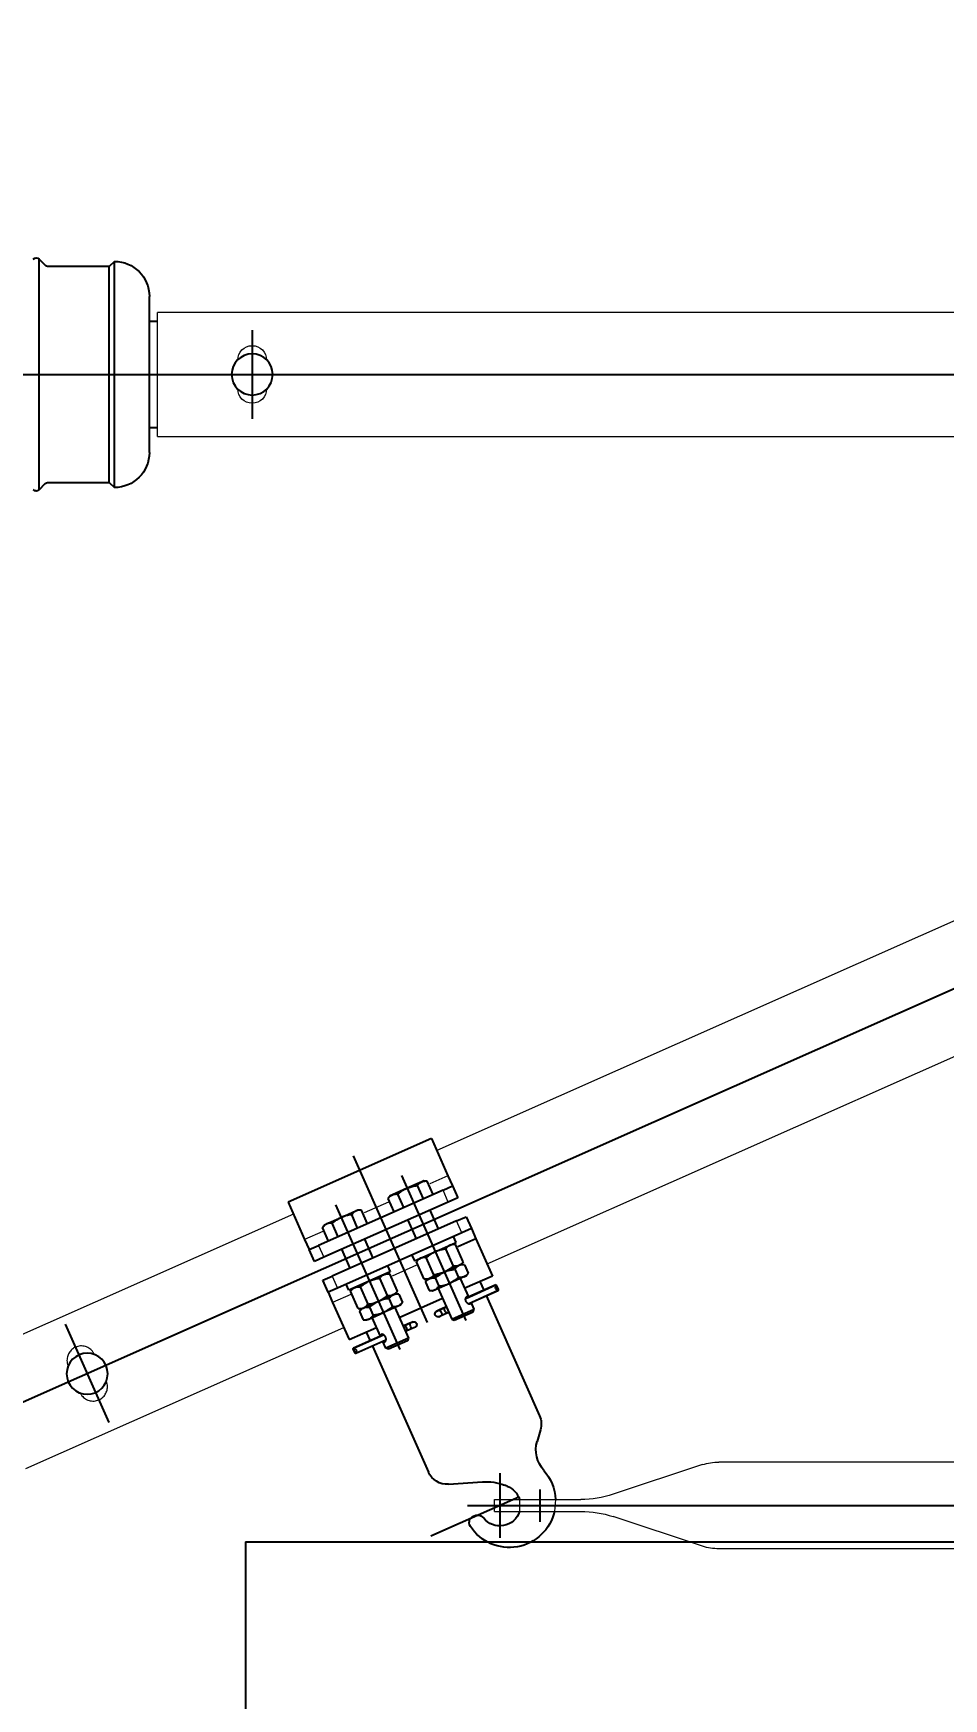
# Model space of a CAD drawing. Header units: millimetres. Extents: x -37020 to 35906, y -101 to 52234.
# Drawn here: x -125.26 to -124.817, y 425.624 to 426.434 of the extents above; entities that cross this region are included whole.
import ezdxf

# ---------------------------------------------------------------- set-up
doc = ezdxf.new("R2010")
doc.units = ezdxf.units.MM
doc.header["$PDMODE"] = 35
doc.header["$PDSIZE"] = 1
doc.linetypes.add('CENTER', pattern=[50.8, 31.75, -6.35, 6.35, -6.35])
doc.linetypes.add('HIDDEN', pattern=[9.525, 6.35, -3.175])
for name, color, linetype in [('Catenaria', 2, 'Continuous'), ('CI-Proyecciones', 1, 'HIDDEN'), ('galibo', 41, 'Continuous'), ('GE-Cotas', 1, 'Continuous'), ('Layer1', 1, 'Continuous')]:
    doc.layers.add(name, color=color, linetype=linetype)
doc.styles.add('Romans', font='romans.shx', dxfattribs={"width": 0.8})
doc.dimstyles.new('COTAS GENERAL', dxfattribs={"dimscale": 0.1, "dimtxt": 2.5, "dimasz": 2.5, "dimexe": 1, "dimexo": 1, "dimgap": 1.25, "dimtad": 1, "dimzin": 1, "dimdsep": 46, "dimtxsty": 'Romans', "dimcen": 1, "dimclrd": 2, "dimclre": 1, "dimclrt": 3, "dimaunit": 1, "dimadec": 3, "dimazin": 0, "dimtfac": 1, "dimtix": 1, "dimtmove": 0, "dimatfit": 0, "dimfxl": 1, "dimtolj": 1, "dimarcsym": 0})

# ---------------------------------------------------------------- blocks, each defined once
blk = doc.blocks.new('galibo TA')
at = {"layer": 'galibo', "linetype": 'HIDDEN'}
for q in [(0, 5.7), (1.21, 4.1075)]:
    blk.add_line((1.21, 5.7), q, dxfattribs=at)
blk = doc.blocks.new('*D298')
at = {"layer": 'Defpoints', "color": 0, "transparency": 16777216}
for p in [(-126.862, 427.77399), (-126.39499, 427.68546), (-124.33052, 420.00041)]:
    blk.add_point(p, dxfattribs=at)
at = {"layer": 'GE-Cotas', "color": 1, "lineweight": -2, "transparency": 16777216}
for p, q in [((-126.662, 427.77399), (-127.39653, 427.77399)), ((-126.59499, 427.68546), (-126.662, 427.77399)), ((-126.44499, 427.68546), (-126.59499, 427.68546))]:
    blk.add_line(p, q, dxfattribs=at)
at = {"layer": 'GE-Cotas', "color": 3, "linetype": 'Continuous', "transparency": 16777216, "insert": (-127.16051, 427.89899), "char_height": 0.125, "attachment_point": 5, "style": 'Romans'}
blk.add_mtext('\\A1;+7685', dxfattribs=at)
blk = doc.blocks.new('*D299')
at = {"layer": 'Defpoints', "color": 0, "transparency": 16777216}
for p in [(-126.92838, 428.01482), (-126.45444, 427.92103), (-124.33052, 420.00041)]:
    blk.add_point(p, dxfattribs=at)
at = {"layer": 'GE-Cotas', "color": 1, "lineweight": -2, "transparency": 16777216}
for p, q in [((-126.72838, 428.01482), (-127.43374, 428.01482)), ((-126.65444, 427.92103), (-126.72838, 428.01482)), ((-126.50444, 427.92103), (-126.65444, 427.92103))]:
    blk.add_line(p, q, dxfattribs=at)
at = {"layer": 'GE-Cotas', "color": 3, "linetype": 'Continuous', "transparency": 16777216, "insert": (-127.21231, 428.13982), "char_height": 0.125, "attachment_point": 5, "style": 'Romans'}
blk.add_mtext('\\A1;+7921', dxfattribs=at)
blk = doc.blocks.new('*D300')
at = {"layer": 'Defpoints', "color": 0, "transparency": 16777216}
for p in [(-126.22385, 426.26818), (-126.93746, 425.94054), (-124.33052, 420.00041)]:
    blk.add_point(p, dxfattribs=at)
at = {"layer": 'GE-Cotas', "color": 1, "lineweight": -2, "transparency": 16777216}
for p, q in [((-126.53746, 426.26818), (-126.73746, 425.94054)), ((-126.27385, 426.26818), (-126.53746, 426.26818)), ((-126.73746, 425.94054), (-127.47198, 425.94054))]:
    blk.add_line(p, q, dxfattribs=at)
at = {"layer": 'GE-Cotas', "color": 3, "linetype": 'Continuous', "transparency": 16777216, "insert": (-127.23597, 426.06554), "char_height": 0.125, "attachment_point": 5, "style": 'Romans'}
blk.add_mtext('\\A1;+6268', dxfattribs=at)
blk = doc.blocks.new('p in 2000')
at = {"layer": 'Layer1'}
for p, q in [((-149.1013, 229.45351), (-149.0983, 229.45651)), ((-149.0983, 229.34434), (-149.0983, 229.45651)), ((-149.13489, 229.45543), (-149.13239, 229.45293)), ((-149.13489, 229.34543), (-149.13489, 229.45543)), ((-149.13239, 229.45293), (-149.10272, 229.45293)), ((-149.13239, 229.34793), (-149.13239, 229.45293)), ((-149.15589, 229.42618), (-149.15189, 229.42618)), ((-149.15189, 229.37468), (-149.15589, 229.37468)), ((-149.13239, 229.34793), (-149.13489, 229.34543)), ((-149.10272, 229.34793), (-149.13239, 229.34793)), ((-149.0983, 229.34434), (-149.1013, 229.34734)), ((-149.289, 229.02886), (-149.29705, 229.01073)), ((-149.289, 229.02886), (-149.21936, 228.99795)), ((-149.29705, 229.01073), (-149.29925, 229.00578)), ((-149.29925, 229.00578), (-149.30182, 228.99998)), ((-149.29468, 229.00375), (-149.29925, 229.00578)), ((-149.29468, 229.00375), (-149.23417, 228.9769)), ((-149.30182, 228.99998), (-149.29725, 228.99795)), ((-149.29725, 228.99795), (-149.23675, 228.97109)), ((-149.21936, 228.99795), (-149.2274, 228.97982)), ((-149.30588, 228.99084), (-149.30846, 228.98503)), ((-149.30131, 228.98881), (-149.30588, 228.99084)), ((-149.30131, 228.98881), (-149.2408, 228.96195)), ((-149.31066, 228.98008), (-149.3187, 228.96195)), ((-149.30846, 228.98503), (-149.31066, 228.98008)), ((-149.31066, 228.98008), (-149.30188, 228.97619)), ((-149.30846, 228.98503), (-149.30389, 228.983)), ((-149.30389, 228.983), (-149.24338, 228.95615)), ((-149.2274, 228.97982), (-149.2296, 228.97487)), ((-149.23675, 228.97109), (-149.23218, 228.96906)), ((-149.2296, 228.97487), (-149.23417, 228.9769)), ((-149.23218, 228.96906), (-149.2296, 228.97487)), ((-149.3187, 228.96195), (-149.30536, 228.95603)), ((-149.23623, 228.95992), (-149.2408, 228.96195)), ((-149.31265, 228.95927), (-149.31453, 228.95504)), ((-149.24338, 228.95615), (-149.23881, 228.95412)), ((-149.23881, 228.95412), (-149.24101, 228.94917)), ((-149.23881, 228.95412), (-149.23623, 228.95992)), ((-149.31568, 228.95244), (-149.3416, 228.89404)), ((-149.27337, 228.94183), (-149.29439, 228.95116)), ((-149.24101, 228.94917), (-149.24905, 228.93104)), ((-149.24905, 228.93104), (-149.2624, 228.93696)), ((-149.25735, 228.93472), (-149.25923, 228.93049)), ((-149.26038, 228.92789), (-149.28756, 228.86666)), ((-149.34207, 228.88722), (-149.34045, 228.88158)), ((-149.32591, 228.85976), (-149.32459, 228.86027)), ((-149.29739, 228.86074), (-149.31389, 228.86188)), ((-149.31069, 228.84562), (-149.31139, 228.84567))]:
    blk.add_line(p, q, dxfattribs=at)
at = {"layer": 'Layer1', "linetype": 'Continuous', "lineweight": 15}
for p, q in [((-149.60228, 229.43058), (-149.15589, 229.43058)), ((-149.15589, 229.37028), (-149.15589, 229.43058)), ((-149.15589, 229.37028), (-149.63996, 229.37028)), ((-149.73421, 229.21945), (-149.29161, 229.02299)), ((-149.31607, 228.96788), (-149.76649, 229.1678)), ((-149.29705, 229.01073), (-149.28827, 229.00684)), ((-149.29725, 228.99795), (-149.29468, 229.00375)), ((-149.26817, 228.99791), (-149.25628, 228.99264)), ((-149.30389, 228.983), (-149.30131, 228.98881)), ((-149.22196, 228.99208), (-149.06741, 228.92348)), ((-149.23618, 228.98371), (-149.2274, 228.97982)), ((-149.23417, 228.9769), (-149.23675, 228.97109)), ((-149.28177, 228.96726), (-149.26989, 228.96199)), ((-149.2408, 228.96195), (-149.24338, 228.95615)), ((-149.24978, 228.95306), (-149.24101, 228.94917)), ((-149.09188, 228.86836), (-149.24642, 228.93696)), ((-149.94119, 228.87153), (-149.42877, 228.87153)), ((-149.42091, 228.87027), (-149.37737, 228.85586)), ((-149.31972, 228.85333), (-149.36167, 228.85333)), ((-149.34937, 228.85333), (-149.34884, 228.84753)), ((-149.33188, 228.85333), (-149.33188, 228.84753)), ((-149.31972, 228.84753), (-149.31972, 228.85333)), ((-149.42091, 228.83059), (-149.37737, 228.845)), ((-149.31972, 228.84753), (-149.36167, 228.84753)), ((-149.94129, 228.82932), (-149.42877, 228.82932))]:
    blk.add_line(p, q, dxfattribs=at)
at = {"layer": 'Layer1', "linetype": 'CENTER'}
for p, q in [((-149.20189, 229.42194), (-149.20189, 229.37892)), ((-148.16789, 229.40043), (-150.64148, 229.40043)), ((-150.03841, 229.32149), (-148.48189, 228.6304)), ((-149.25105, 229.02046), (-149.28701, 228.93944)), ((-149.27445, 229.01087), (-149.30573, 228.9404)), ((-149.24246, 228.99667), (-149.27374, 228.9262)), ((-149.11102, 228.93863), (-149.13226, 228.89078)), ((-149.32231, 228.86614), (-149.32231, 228.83472)), ((-149.34168, 228.85825), (-149.34168, 228.84243)), ((-149.3066, 228.85043), (-150.3715, 228.85043)), ((-149.33148, 228.85443), (-149.28871, 228.83544))]:
    blk.add_line(p, q, dxfattribs=at)
at = {"layer": 'Layer1', "linetype": 'Continuous'}
for p, q in [((-149.28992, 229.00164), (-149.28702, 229.00817)), ((-149.28702, 229.00817), (-149.28542, 229.00834)), ((-149.28542, 229.00834), (-149.28432, 229.00785)), ((-149.28517, 228.99953), (-149.28227, 229.00606)), ((-149.28432, 229.00785), (-149.27719, 229.00469)), ((-149.27719, 229.00469), (-149.27007, 229.00153)), ((-149.27567, 228.99532), (-149.27277, 229.00185)), ((-149.27092, 228.99321), (-149.26802, 228.99974)), ((-149.27007, 229.00153), (-149.26897, 229.00104)), ((-149.26897, 229.00104), (-149.26802, 228.99974)), ((-149.29254, 228.98491), (-149.28848, 228.99405)), ((-149.27751, 228.98919), (-149.28157, 228.98005)), ((-149.25793, 228.98744), (-149.25503, 228.99397)), ((-149.25343, 228.99414), (-149.25503, 228.99397)), ((-149.25233, 228.99365), (-149.25343, 228.99414)), ((-149.25318, 228.98533), (-149.25028, 228.99186)), ((-149.2452, 228.99049), (-149.25233, 228.99365)), ((-149.23808, 228.98733), (-149.2452, 228.99049)), ((-149.24368, 228.98112), (-149.24078, 228.98765)), ((-149.23698, 228.98684), (-149.23808, 228.98733)), ((-149.23603, 228.98554), (-149.23698, 228.98684)), ((-149.301, 228.97825), (-149.29972, 228.98115)), ((-149.28083, 228.9693), (-149.301, 228.97825)), ((-149.25649, 228.97985), (-149.26055, 228.97071)), ((-149.23893, 228.97901), (-149.23603, 228.98554)), ((-149.30447, 228.96885), (-149.30074, 228.97725)), ((-149.30074, 228.97725), (-149.29914, 228.97742)), ((-149.29972, 228.96675), (-149.29599, 228.97515)), ((-149.29022, 228.96253), (-149.28649, 228.97093)), ((-149.28269, 228.97012), (-149.28174, 228.96882)), ((-149.27954, 228.9722), (-149.28083, 228.9693)), ((-149.24958, 228.96585), (-149.24552, 228.97499)), ((-149.30512, 228.96738), (-149.30691, 228.96337)), ((-149.30596, 228.96207), (-149.30691, 228.96337)), ((-149.30486, 228.96158), (-149.30596, 228.96207)), ((-149.30512, 228.96738), (-149.30352, 228.96755)), ((-149.30352, 228.96755), (-149.30447, 228.96885)), ((-149.30352, 228.96755), (-149.30242, 228.96706)), ((-149.30242, 228.96706), (-149.2953, 228.9639)), ((-149.30037, 228.96528), (-149.30216, 228.96126)), ((-149.2953, 228.9639), (-149.28817, 228.96074)), ((-149.28547, 228.96042), (-149.28174, 228.96882)), ((-149.27248, 228.95465), (-149.26875, 228.96306)), ((-149.26773, 228.96695), (-149.26901, 228.96405)), ((-149.26901, 228.96405), (-149.24884, 228.9551)), ((-149.26715, 228.96323), (-149.26875, 228.96306)), ((-149.3217, 228.95539), (-149.32076, 228.95752)), ((-149.30688, 228.94853), (-149.32152, 228.95503)), ((-149.30689, 228.94853), (-149.3215, 228.95502)), ((-149.30573, 228.95113), (-149.32036, 228.95763)), ((-149.32034, 228.95763), (-149.30573, 228.95114)), ((-149.30723, 228.95181), (-149.30322, 228.96085)), ((-149.30486, 228.96158), (-149.29773, 228.95842)), ((-149.29225, 228.95598), (-149.29889, 228.94103)), ((-149.29061, 228.95526), (-149.29773, 228.95842)), ((-149.29088, 228.96106), (-149.29266, 228.95704)), ((-149.28951, 228.95477), (-149.29061, 228.95526)), ((-149.28791, 228.95494), (-149.28951, 228.95477)), ((-149.28817, 228.96074), (-149.28707, 228.96025)), ((-149.28613, 228.95895), (-149.28791, 228.95494)), ((-149.28547, 228.96042), (-149.28707, 228.96025)), ((-149.28707, 228.96025), (-149.28613, 228.95895)), ((-149.27248, 228.95465), (-149.27153, 228.95335)), ((-149.26773, 228.95255), (-149.264, 228.96095)), ((-149.25823, 228.94833), (-149.2545, 228.95673)), ((-149.25348, 228.94622), (-149.24975, 228.95462)), ((-149.24975, 228.95462), (-149.2507, 228.95592)), ((-149.24884, 228.9551), (-149.24755, 228.958)), ((-149.30985, 228.9459), (-149.30839, 228.9492)), ((-149.29889, 228.94103), (-149.30985, 228.9459)), ((-149.30936, 228.94463), (-149.30985, 228.9459)), ((-149.29559, 228.94663), (-149.29627, 228.94693)), ((-149.29626, 228.94694), (-149.29561, 228.94665)), ((-149.29559, 228.94663), (-149.29561, 228.94665)), ((-149.29561, 228.94665), (-149.29302, 228.9455)), ((-149.29549, 228.94649), (-149.29559, 228.94663)), ((-149.29303, 228.9455), (-149.29559, 228.94663)), ((-149.29543, 228.9463), (-149.29549, 228.94649)), ((-149.29548, 228.94552), (-149.29542, 228.94581)), ((-149.29541, 228.94607), (-149.29543, 228.9463)), ((-149.29542, 228.94581), (-149.29541, 228.94607)), ((-149.27123, 228.94665), (-149.27786, 228.9317)), ((-149.27313, 228.95318), (-149.27492, 228.94917)), ((-149.27492, 228.94917), (-149.27397, 228.94787)), ((-149.27397, 228.94787), (-149.27287, 228.94738)), ((-149.27153, 228.95335), (-149.27313, 228.95318)), ((-149.27287, 228.94738), (-149.26574, 228.94422)), ((-149.27043, 228.95286), (-149.27153, 228.95335)), ((-149.26331, 228.9497), (-149.27043, 228.95286)), ((-149.26838, 228.95108), (-149.27017, 228.94706)), ((-149.25618, 228.94654), (-149.26331, 228.9497)), ((-149.25889, 228.94686), (-149.26067, 228.94285)), ((-149.25508, 228.94605), (-149.25618, 228.94654)), ((-149.25508, 228.94605), (-149.25348, 228.94622)), ((-149.25414, 228.94475), (-149.25508, 228.94605)), ((-149.30016, 228.94054), (-149.30936, 228.94463)), ((-149.29889, 228.94103), (-149.30016, 228.94054)), ((-149.29675, 228.94403), (-149.29742, 228.94433)), ((-149.29677, 228.94404), (-149.29742, 228.94433)), ((-149.29677, 228.94404), (-149.29675, 228.94403)), ((-149.29418, 228.94289), (-149.29677, 228.94404)), ((-149.29675, 228.94403), (-149.29657, 228.94405)), ((-149.29418, 228.9429), (-149.29675, 228.94403)), ((-149.29657, 228.94405), (-149.29639, 228.94414)), ((-149.29639, 228.94414), (-149.2962, 228.94428)), ((-149.2962, 228.94428), (-149.29602, 228.94446)), ((-149.29602, 228.94446), (-149.29585, 228.94469)), ((-149.29585, 228.94469), (-149.2957, 228.94496)), ((-149.2957, 228.94496), (-149.29557, 228.94524)), ((-149.29557, 228.94524), (-149.29548, 228.94552)), ((-149.29418, 228.94289), (-149.29418, 228.9429)), ((-149.29254, 228.94217), (-149.29418, 228.9429)), ((-149.29259, 228.94218), (-149.29418, 228.94289)), ((-149.29303, 228.9455), (-149.29302, 228.9455)), ((-149.29139, 228.94477), (-149.29303, 228.9455)), ((-149.29302, 228.9455), (-149.29143, 228.94479)), ((-149.28012, 228.93977), (-149.27848, 228.93904)), ((-149.27848, 228.93905), (-149.28008, 228.93975)), ((-149.2759, 228.9379), (-149.27848, 228.93905)), ((-149.27848, 228.93904), (-149.27848, 228.93905)), ((-149.27848, 228.93904), (-149.27592, 228.9379)), ((-149.27664, 228.93747), (-149.27646, 228.93766)), ((-149.27646, 228.93766), (-149.27627, 228.9378)), ((-149.27627, 228.9378), (-149.27609, 228.93788)), ((-149.27609, 228.93788), (-149.27592, 228.9379)), ((-149.27592, 228.9379), (-149.27524, 228.9376)), ((-149.27592, 228.9379), (-149.2759, 228.9379)), ((-149.27524, 228.93761), (-149.2759, 228.9379)), ((-149.25862, 228.94106), (-149.26574, 228.94422)), ((-149.26427, 228.93274), (-149.26026, 228.94178)), ((-149.25862, 228.94106), (-149.25752, 228.94057)), ((-149.25752, 228.94057), (-149.25592, 228.94074)), ((-149.25414, 228.94475), (-149.25592, 228.94074)), ((-149.28128, 228.93717), (-149.27963, 228.93644)), ((-149.28124, 228.93714), (-149.27964, 228.93644)), ((-149.27964, 228.93644), (-149.27706, 228.93529)), ((-149.27964, 228.93644), (-149.27963, 228.93644)), ((-149.27963, 228.93644), (-149.27707, 228.9353)), ((-149.27786, 228.9317), (-149.27737, 228.93043)), ((-149.27786, 228.9317), (-149.2669, 228.92683)), ((-149.27737, 228.93043), (-149.26817, 228.92634)), ((-149.27726, 228.93587), (-149.27724, 228.93613)), ((-149.27723, 228.93563), (-149.27726, 228.93587)), ((-149.27724, 228.93613), (-149.27718, 228.93641)), ((-149.27717, 228.93544), (-149.27723, 228.93563)), ((-149.27718, 228.93641), (-149.27709, 228.9367)), ((-149.27707, 228.9353), (-149.27717, 228.93544)), ((-149.27709, 228.9367), (-149.27697, 228.93698)), ((-149.27707, 228.9353), (-149.2764, 228.935)), ((-149.27706, 228.93529), (-149.27707, 228.9353)), ((-149.27706, 228.93529), (-149.2764, 228.935)), ((-149.27697, 228.93698), (-149.27682, 228.93724)), ((-149.27682, 228.93724), (-149.27664, 228.93747)), ((-149.26694, 228.9308), (-149.2523, 228.9243)), ((-149.26693, 228.9308), (-149.25232, 228.92431)), ((-149.2669, 228.92683), (-149.26543, 228.93013)), ((-149.25116, 228.92692), (-149.26578, 228.93341)), ((-149.26578, 228.9334), (-149.25114, 228.92691)), ((-149.26817, 228.92634), (-149.2669, 228.92683)), ((-149.25191, 228.92441), (-149.25096, 228.92654))]:
    blk.add_line(p, q, dxfattribs=at)
for centre in [(-149.20189, 229.40043), (-149.12166, 228.91446)]:
    blk.add_circle(centre, 0.01, dxfattribs=at)
at = {"layer": 'Layer1'}
for centre, radius, start, end in [((-149.09689, 229.4551), 0.002, 45, 135), ((-149.13489, 229.43843), 0.017, 90, 180), ((-149.10272, 229.45493), 0.002, 270, 315), ((-149.13489, 229.36243), 0.017, 180, 270), ((-149.10272, 229.34593), 0.002, 45, 90), ((-149.09689, 229.34576), 0.002, 225, 315), ((-149.33246, 228.88999), 0.01, 156.06505, 196.06505), ((-149.35486, 228.87743), 0.015, 318.25065, 16.06505), ((-149.32688, 228.85246), 0.0225, 138.25065, 177.77967), ((-149.2967, 228.87072), 0.01, 266.06505, 336.06505), ((-149.32231, 228.85043), 0.01, 111.06505, 163.14204), ((-149.31561, 228.83694), 0.025, 86.06505, 111.06505), ((-149.32688, 228.85246), 0.0225, 192.6529, 327.06947), ((-149.32231, 228.85043), 0.01, 196.85796, 322.31606), ((-149.31163, 228.84218), 0.0035, 86.06505, 142.31606), ((-149.31093, 228.84213), 0.0035, 327.06947, 86.06505)]:
    blk.add_arc(centre, radius, start, end, dxfattribs=at)
at = {"layer": 'Layer1', "linetype": 'Continuous', "lineweight": 15}
for centre, radius, start, end in [((-149.20189, 229.40743), 0.007, 0, 180), ((-149.20189, 229.39343), 0.007, 180, 0), ((-149.42877, 228.84653), 0.025, 71.69015, 90), ((-149.36167, 228.90333), 0.05, 251.69015, 270), ((-149.36167, 228.79753), 0.05, 90, 108.30985), ((-149.42877, 228.85432), 0.025, 270, 288.30985)]:
    blk.add_arc(centre, radius, start, end, dxfattribs=at)
at = {"layer": 'Layer1', "linetype": 'Continuous'}
for centre, radius, start, end in [((-149.2892, 228.94224), 0.00502, 139.60079, 172.52931), ((-149.29249, 228.94239), 0.00023, 246.06505, 257.0274), ((-149.29222, 228.94358), 0.00145, 257.0274, 55.1027), ((-149.29152, 228.94458), 0.00023, 55.1027, 66.06505), ((-149.28045, 228.93835), 0.00145, 77.0274, 235.1027), ((-149.28017, 228.93954), 0.00023, 66.06505, 77.0274), ((-149.28346, 228.93969), 0.00502, 319.60079, 352.52931), ((-149.28114, 228.93735), 0.00023, 235.1027, 246.06505)]:
    blk.add_arc(centre, radius, start, end, dxfattribs=at)
at = {"layer": 'Layer1', "linetype": 'Continuous', "extrusion": (0, 0, -1)}
for centre, major_axis, ratio, start_param, end_param in [((-149.3228, 228.95716), (0.00264, -0.00117), 0.501149, 5.349757, 7.216614), ((-149.32081, 228.95627), (0.00059, 0.00133), 0.534873, 3.332922, 3.77896), ((-149.32141, 228.95523), (0.000093, 0.00021), 0.534873, 3.141593, 3.332922), ((-149.32081, 228.95627), (0.00059, 0.00133), 0.534873, 5.645818, 6.091856), ((-149.32044, 228.95742), (0.000093, 0.00021), 0.534873, 6.091856, 6.283185)]:
    blk.add_ellipse(centre, major_axis=major_axis, ratio=ratio, start_param=start_param, end_param=end_param, dxfattribs=at)
at = {"layer": 'Layer1', "linetype": 'Continuous'}
for centre, major_axis, ratio, start_param, end_param in [((-149.24986, 228.92478), (-0.00264, 0.00117), 0.501149, 5.349757, 7.216614), ((-149.25223, 228.92452), (0.000093, 0.00021), 0.534873, 3.141593, 3.332922), ((-149.25186, 228.92566), (0.00059, 0.00133), 0.534873, 3.332922, 3.77896), ((-149.25126, 228.92671), (0.000093, 0.00021), 0.534873, 6.091856, 6.283185), ((-149.25186, 228.92566), (0.00059, 0.00133), 0.534873, 5.645818, 6.091856)]:
    blk.add_ellipse(centre, major_axis=major_axis, ratio=ratio, start_param=start_param, end_param=end_param, dxfattribs=at)
at = {"layer": 'Layer1'}
for points, knots in [([(-149.15189, 229.38221), (-149.15189, 229.38359), (-149.15189, 229.3864), (-149.15189, 229.39096), (-149.15189, 229.3954), (-149.15189, 229.39959), (-149.15189, 229.40346), (-149.15189, 229.40733), (-149.15189, 229.41115), (-149.15189, 229.41485), (-149.15189, 229.41838), (-149.15189, 229.4217), (-149.15189, 229.42506), (-149.15189, 229.42834), (-149.15189, 229.43136), (-149.15189, 229.43386), (-149.15189, 229.43585), (-149.15189, 229.43734), (-149.15189, 229.43815), (-149.15189, 229.43846), (-149.15189, 229.43841), (-149.15189, 229.4384)], [0, 0, 0, 0, 0.058891, 0.119603, 0.182018, 0.230818, 0.279611, 0.329449, 0.37928, 0.429119, 0.47895, 0.52775, 0.576543, 0.638964, 0.699677, 0.758561, 0.817451, 0.878164, 0.940579, 0.989378, 1, 1, 1, 1]), ([(-149.15189, 229.36246), (-149.15189, 229.36247), (-149.15189, 229.36249), (-149.15189, 229.363), (-149.15189, 229.3639), (-149.15189, 229.3652), (-149.15189, 229.36686), (-149.15189, 229.36886), (-149.15189, 229.37138), (-149.15189, 229.37449), (-149.15189, 229.37818), (-149.15189, 229.38088), (-149.15189, 229.38221)], [0, 0, 0, 0, 0.0738155, 0.1701917, 0.2665548, 0.362931, 0.459294, 0.5536623, 0.6480177, 0.7687258, 0.8861228, 1, 1, 1, 1])]:
    blk.add_open_spline(points, degree=3, knots=knots, dxfattribs=at)
at = {"layer": 'Layer1', "linetype": 'Continuous'}
for points, knots in [([(-149.28432, 229.00785), (-149.28437, 229.00788), (-149.28462, 229.00798), (-149.28507, 229.00811), (-149.28569, 229.00821), (-149.28634, 229.00823), (-149.28679, 229.00819), (-149.28702, 229.00817)], [0, 0, 0, 0, 0.070056, 0.300425, 0.53083, 0.765392, 1, 1, 1, 1]), ([(-149.28227, 229.00606), (-149.28242, 229.00625), (-149.28271, 229.00663), (-149.28319, 229.00713), (-149.28372, 229.00755), (-149.28412, 229.00775), (-149.28432, 229.00785)], [0, 0, 0, 0, 0.2477112, 0.4953655, 0.7477053, 1, 1, 1, 1]), ([(-149.27719, 229.00469), (-149.27752, 229.00483), (-149.27816, 229.0051), (-149.27917, 229.00543), (-149.2802, 229.0057), (-149.28124, 229.00591), (-149.28193, 229.00601), (-149.28227, 229.00606)], [0, 0, 0, 0, 0.199457, 0.398929, 0.601454, 0.804007, 1, 1, 1, 1]), ([(-149.27277, 229.00185), (-149.2733, 229.00228), (-149.2741, 229.00292), (-149.27525, 229.00367), (-149.27618, 229.00421), (-149.27684, 229.00453), (-149.27719, 229.00469)], [0, 0, 0, 0, 0.387945, 0.583937, 0.779906, 1, 1, 1, 1]), ([(-149.27007, 229.00153), (-149.27013, 229.00155), (-149.27037, 229.00166), (-149.27082, 229.00179), (-149.27144, 229.00188), (-149.27209, 229.0019), (-149.27254, 229.00187), (-149.27277, 229.00185)], [0, 0, 0, 0, 0.070056, 0.300425, 0.53083, 0.765392, 1, 1, 1, 1]), ([(-149.26802, 228.99974), (-149.26817, 228.99993), (-149.26846, 229.00031), (-149.26895, 229.0008), (-149.26948, 229.00123), (-149.26987, 229.00143), (-149.27007, 229.00153)], [0, 0, 0, 0, 0.247711, 0.495365, 0.747705, 1, 1, 1, 1]), ([(-149.25503, 228.99397), (-149.25479, 228.99399), (-149.25431, 228.99403), (-149.25362, 228.994), (-149.25295, 228.99389), (-149.25254, 228.99373), (-149.25233, 228.99365)], [0, 0, 0, 0, 0.247711, 0.495365, 0.747705, 1, 1, 1, 1]), ([(-149.25233, 228.99365), (-149.25227, 228.99363), (-149.25203, 228.99352), (-149.25163, 228.99327), (-149.25114, 228.99287), (-149.25069, 228.99241), (-149.25042, 228.99204), (-149.25028, 228.99186)], [0, 0, 0, 0, 0.070056, 0.300425, 0.53083, 0.765392, 1, 1, 1, 1]), ([(-149.25028, 228.99186), (-149.24961, 228.99176), (-149.24859, 228.9916), (-149.24726, 228.99125), (-149.24624, 228.99092), (-149.24556, 228.99064), (-149.2452, 228.99049)], [0, 0, 0, 0, 0.387945, 0.583937, 0.779906, 1, 1, 1, 1]), ([(-149.2452, 228.99049), (-149.24489, 228.99034), (-149.24425, 228.99004), (-149.24333, 228.98952), (-149.24244, 228.98894), (-149.24159, 228.98831), (-149.24105, 228.98787), (-149.24078, 228.98765)], [0, 0, 0, 0, 0.199457, 0.398929, 0.601454, 0.804007, 1, 1, 1, 1]), ([(-149.24078, 228.98765), (-149.24054, 228.98767), (-149.24006, 228.98771), (-149.23937, 228.98768), (-149.2387, 228.98757), (-149.23829, 228.98741), (-149.23808, 228.98733)], [0, 0, 0, 0, 0.2477112, 0.4953655, 0.7477053, 1, 1, 1, 1]), ([(-149.23808, 228.98733), (-149.23802, 228.9873), (-149.23778, 228.98719), (-149.23738, 228.98695), (-149.2369, 228.98655), (-149.23644, 228.98608), (-149.23617, 228.98572), (-149.23603, 228.98554)], [0, 0, 0, 0, 0.070056, 0.300425, 0.53083, 0.765392, 1, 1, 1, 1]), ([(-149.30074, 228.97725), (-149.3005, 228.97727), (-149.30003, 228.97731), (-149.29933, 228.97728), (-149.29866, 228.97718), (-149.29825, 228.97702), (-149.29804, 228.97694)], [0, 0, 0, 0, 0.247269, 0.495363, 0.746874, 1, 1, 1, 1]), ([(-149.29804, 228.97694), (-149.29799, 228.97691), (-149.29768, 228.97677), (-149.29729, 228.97652), (-149.29686, 228.97615), (-149.29646, 228.97575), (-149.29618, 228.97539), (-149.29599, 228.97515)], [0, 0, 0, 0, 0.070059, 0.376588, 0.530821, 0.683101, 1, 1, 1, 1]), ([(-149.29599, 228.97515), (-149.29556, 228.97508), (-149.2947, 228.97495), (-149.29342, 228.97466), (-149.29215, 228.97428), (-149.29133, 228.97394), (-149.29092, 228.97377)], [0, 0, 0, 0, 0.247269, 0.495363, 0.746874, 1, 1, 1, 1]), ([(-149.29092, 228.97377), (-149.2908, 228.97372), (-149.29032, 228.97351), (-149.2895, 228.97307), (-149.28846, 228.97243), (-149.28745, 228.97171), (-149.28681, 228.97119), (-149.28649, 228.97093)], [0, 0, 0, 0, 0.070056, 0.299813, 0.530831, 0.765026, 1, 1, 1, 1]), ([(-149.28649, 228.97093), (-149.28625, 228.97095), (-149.28564, 228.971), (-149.2849, 228.97094), (-149.28425, 228.97079), (-149.28395, 228.97067), (-149.28379, 228.97061)], [0, 0, 0, 0, 0.257198, 0.62627, 0.81314, 1, 1, 1, 1]), ([(-149.28379, 228.97061), (-149.28358, 228.9705), (-149.28309, 228.97025), (-149.2824, 228.96965), (-149.28196, 228.9691), (-149.28174, 228.96882)], [0, 0, 0, 0, 0.268407, 0.632373, 1, 1, 1, 1]), ([(-149.30691, 228.96337), (-149.30683, 228.96327), (-149.30668, 228.96307), (-149.3063, 228.96261), (-149.30584, 228.96218), (-149.3053, 228.9618), (-149.305, 228.96165), (-149.30486, 228.96158)], [0, 0, 0, 0, 0.12856, 0.257217, 0.62628, 0.813145, 1, 1, 1, 1]), ([(-149.30512, 228.96738), (-149.30488, 228.9674), (-149.30427, 228.96745), (-149.30353, 228.9674), (-149.30288, 228.96725), (-149.30258, 228.96713), (-149.30242, 228.96706)], [0, 0, 0, 0, 0.257198, 0.62627, 0.81314, 1, 1, 1, 1]), ([(-149.30447, 228.96885), (-149.30433, 228.96866), (-149.30404, 228.96828), (-149.30355, 228.96779), (-149.30302, 228.96736), (-149.30262, 228.96716), (-149.30242, 228.96706)], [0, 0, 0, 0, 0.247269, 0.495363, 0.746874, 1, 1, 1, 1]), ([(-149.30242, 228.96706), (-149.30237, 228.96704), (-149.30212, 228.96694), (-149.30167, 228.9668), (-149.30105, 228.96671), (-149.3004, 228.96669), (-149.29995, 228.96673), (-149.29972, 228.96675)], [0, 0, 0, 0, 0.070056, 0.299813, 0.530831, 0.765026, 1, 1, 1, 1]), ([(-149.30242, 228.96706), (-149.30221, 228.96696), (-149.30172, 228.9667), (-149.30103, 228.96611), (-149.30059, 228.96555), (-149.30037, 228.96528)], [0, 0, 0, 0, 0.268407, 0.632373, 1, 1, 1, 1]), ([(-149.2953, 228.9639), (-149.29541, 228.96395), (-149.29589, 228.96416), (-149.29677, 228.96448), (-149.29795, 228.96482), (-149.29915, 228.96509), (-149.29997, 228.96521), (-149.30037, 228.96528)], [0, 0, 0, 0, 0.0700556, 0.2998126, 0.5308313, 0.7650256, 1, 1, 1, 1]), ([(-149.29972, 228.96675), (-149.29939, 228.96647), (-149.29871, 228.96592), (-149.29763, 228.96516), (-149.2965, 228.96447), (-149.2957, 228.96409), (-149.2953, 228.9639)], [0, 0, 0, 0, 0.247269, 0.495363, 0.746874, 1, 1, 1, 1]), ([(-149.2953, 228.9639), (-149.29519, 228.96385), (-149.2947, 228.96364), (-149.29383, 228.96332), (-149.29265, 228.96298), (-149.29145, 228.96271), (-149.29063, 228.96259), (-149.29022, 228.96253)], [0, 0, 0, 0, 0.070056, 0.299813, 0.530831, 0.765026, 1, 1, 1, 1]), ([(-149.29088, 228.96106), (-149.29121, 228.96134), (-149.29189, 228.96189), (-149.29296, 228.96264), (-149.2941, 228.96333), (-149.2949, 228.96371), (-149.2953, 228.9639)], [0, 0, 0, 0, 0.247711, 0.495365, 0.747705, 1, 1, 1, 1]), ([(-149.29022, 228.96253), (-149.29007, 228.96233), (-149.2897, 228.96185), (-149.28916, 228.96134), (-149.28862, 228.96096), (-149.28832, 228.96081), (-149.28817, 228.96074)], [0, 0, 0, 0, 0.257198, 0.62627, 0.81314, 1, 1, 1, 1]), ([(-149.26605, 228.96274), (-149.26627, 228.96282), (-149.26679, 228.96302), (-149.2677, 228.96313), (-149.2684, 228.96308), (-149.26875, 228.96306)], [0, 0, 0, 0, 0.268407, 0.632373, 1, 1, 1, 1]), ([(-149.264, 228.96095), (-149.26415, 228.96114), (-149.26452, 228.96163), (-149.26506, 228.96214), (-149.26561, 228.96252), (-149.2659, 228.96266), (-149.26605, 228.96274)], [0, 0, 0, 0, 0.257198, 0.62627, 0.81314, 1, 1, 1, 1]), ([(-149.30486, 228.96158), (-149.30464, 228.9615), (-149.30412, 228.9613), (-149.30321, 228.96119), (-149.30251, 228.96124), (-149.30216, 228.96126)], [0, 0, 0, 0, 0.268407, 0.632373, 1, 1, 1, 1]), ([(-149.29773, 228.95842), (-149.29784, 228.95847), (-149.29833, 228.95869), (-149.29915, 228.95912), (-149.30019, 228.95976), (-149.3012, 228.96048), (-149.30184, 228.961), (-149.30216, 228.96126)], [0, 0, 0, 0, 0.0700556, 0.2998126, 0.5308313, 0.7650256, 1, 1, 1, 1]), ([(-149.29266, 228.95704), (-149.29309, 228.95711), (-149.29395, 228.95724), (-149.29523, 228.95753), (-149.2965, 228.95791), (-149.29732, 228.95825), (-149.29773, 228.95842)], [0, 0, 0, 0, 0.247269, 0.495363, 0.746874, 1, 1, 1, 1]), ([(-149.29061, 228.95526), (-149.29066, 228.95528), (-149.2909, 228.95539), (-149.29131, 228.95564), (-149.29179, 228.95603), (-149.29224, 228.9565), (-149.29252, 228.95686), (-149.29266, 228.95704)], [0, 0, 0, 0, 0.070056, 0.299813, 0.530831, 0.765026, 1, 1, 1, 1]), ([(-149.28817, 228.96074), (-149.28823, 228.96076), (-149.28847, 228.96087), (-149.28893, 228.961), (-149.28955, 228.9611), (-149.2902, 228.96112), (-149.29065, 228.96108), (-149.29088, 228.96106)], [0, 0, 0, 0, 0.070056, 0.300425, 0.53083, 0.765392, 1, 1, 1, 1]), ([(-149.28791, 228.95494), (-149.28815, 228.95492), (-149.28862, 228.95488), (-149.28932, 228.95491), (-149.28999, 228.95502), (-149.2904, 228.95518), (-149.29061, 228.95526)], [0, 0, 0, 0, 0.247269, 0.495363, 0.746874, 1, 1, 1, 1]), ([(-149.28817, 228.96074), (-149.28795, 228.96066), (-149.28743, 228.96046), (-149.28653, 228.96035), (-149.28583, 228.9604), (-149.28547, 228.96042)], [0, 0, 0, 0, 0.268407, 0.632373, 1, 1, 1, 1]), ([(-149.28613, 228.95895), (-149.28627, 228.95914), (-149.28656, 228.95952), (-149.28705, 228.96001), (-149.28758, 228.96044), (-149.28798, 228.96064), (-149.28817, 228.96074)], [0, 0, 0, 0, 0.247269, 0.495363, 0.746874, 1, 1, 1, 1]), ([(-149.27043, 228.95286), (-149.27064, 228.95297), (-149.27114, 228.95323), (-149.27183, 228.95382), (-149.27226, 228.95438), (-149.27248, 228.95465)], [0, 0, 0, 0, 0.268407, 0.632373, 1, 1, 1, 1]), ([(-149.25893, 228.95957), (-149.25904, 228.95962), (-149.25952, 228.95983), (-149.2604, 228.96016), (-149.26157, 228.9605), (-149.26278, 228.96076), (-149.26359, 228.96089), (-149.264, 228.96095)], [0, 0, 0, 0, 0.070056, 0.299813, 0.530831, 0.765026, 1, 1, 1, 1]), ([(-149.2545, 228.95673), (-149.25484, 228.95701), (-149.25551, 228.95756), (-149.25659, 228.95831), (-149.25772, 228.959), (-149.25852, 228.95938), (-149.25893, 228.95957)], [0, 0, 0, 0, 0.247269, 0.495363, 0.746874, 1, 1, 1, 1]), ([(-149.2518, 228.95641), (-149.25186, 228.95644), (-149.25216, 228.95657), (-149.25262, 228.95669), (-149.25317, 228.95676), (-149.25375, 228.95679), (-149.2542, 228.95676), (-149.2545, 228.95673)], [0, 0, 0, 0, 0.070059, 0.376588, 0.530821, 0.683101, 1, 1, 1, 1]), ([(-149.24975, 228.95462), (-149.2499, 228.95481), (-149.25019, 228.95519), (-149.25068, 228.95569), (-149.25121, 228.95611), (-149.2516, 228.95631), (-149.2518, 228.95641)], [0, 0, 0, 0, 0.247269, 0.495363, 0.746874, 1, 1, 1, 1]), ([(-149.30816, 228.9491), (-149.30816, 228.94909), (-149.30818, 228.94899), (-149.30818, 228.94884), (-149.30815, 228.94864), (-149.30808, 228.94849), (-149.30796, 228.94838), (-149.30781, 228.94831), (-149.30763, 228.94829), (-149.30742, 228.94831), (-149.30719, 228.94838), (-149.30695, 228.94849), (-149.3067, 228.94864), (-149.30646, 228.94884), (-149.30623, 228.94908), (-149.30604, 228.94936), (-149.30588, 228.94966), (-149.30577, 228.94996), (-149.3057, 228.95028), (-149.30567, 228.95058), (-149.30568, 228.95089), (-149.30573, 228.95118), (-149.30581, 228.95144), (-149.30592, 228.95167), (-149.30605, 228.95185), (-149.30619, 228.95197), (-149.30635, 228.95204), (-149.3065, 228.95205), (-149.30665, 228.952), (-149.30681, 228.9519), (-149.30693, 228.9518), (-149.30699, 228.95172), (-149.307, 228.9517)], [0, 0, 0, 0, 0.003682, 0.039936, 0.076077, 0.113337, 0.148204, 0.184166, 0.217713, 0.25221, 0.286234, 0.321161, 0.356766, 0.393373, 0.429418, 0.466605, 0.501023, 0.536512, 0.56981, 0.604018, 0.638396, 0.673681, 0.709667, 0.746706, 0.782399, 0.81923, 0.85327, 0.888331, 0.92188, 0.956338, 0.991139, 1, 1, 1, 1]), ([(-149.27492, 228.94917), (-149.27477, 228.94898), (-149.27448, 228.9486), (-149.27399, 228.94811), (-149.27346, 228.94768), (-149.27307, 228.94748), (-149.27287, 228.94738)], [0, 0, 0, 0, 0.247269, 0.495363, 0.746874, 1, 1, 1, 1]), ([(-149.27313, 228.95318), (-149.27289, 228.9532), (-149.27242, 228.95324), (-149.27173, 228.95321), (-149.27105, 228.95311), (-149.27064, 228.95295), (-149.27043, 228.95286)], [0, 0, 0, 0, 0.247269, 0.495363, 0.746874, 1, 1, 1, 1]), ([(-149.27287, 228.94738), (-149.27281, 228.94736), (-149.27257, 228.94725), (-149.27212, 228.94712), (-149.2715, 228.94703), (-149.27084, 228.947), (-149.27039, 228.94704), (-149.27017, 228.94706)], [0, 0, 0, 0, 0.070056, 0.299813, 0.530831, 0.765026, 1, 1, 1, 1]), ([(-149.27043, 228.95286), (-149.27038, 228.95284), (-149.27014, 228.95273), (-149.26974, 228.95248), (-149.26925, 228.95209), (-149.2688, 228.95162), (-149.26852, 228.95126), (-149.26838, 228.95108)], [0, 0, 0, 0, 0.070056, 0.300425, 0.53083, 0.765392, 1, 1, 1, 1]), ([(-149.26773, 228.95255), (-149.26798, 228.95253), (-149.26858, 228.95248), (-149.26933, 228.95253), (-149.26997, 228.95268), (-149.27028, 228.9528), (-149.27043, 228.95286)], [0, 0, 0, 0, 0.257198, 0.62627, 0.81314, 1, 1, 1, 1]), ([(-149.27017, 228.94706), (-149.26983, 228.94679), (-149.26915, 228.94624), (-149.26808, 228.94548), (-149.26695, 228.94479), (-149.26614, 228.94441), (-149.26574, 228.94422)], [0, 0, 0, 0, 0.247269, 0.495363, 0.746874, 1, 1, 1, 1]), ([(-149.26838, 228.95108), (-149.26795, 228.95101), (-149.26709, 228.95088), (-149.26581, 228.95059), (-149.26454, 228.95021), (-149.26372, 228.94987), (-149.26331, 228.9497)], [0, 0, 0, 0, 0.247711, 0.495365, 0.747705, 1, 1, 1, 1]), ([(-149.26331, 228.9497), (-149.26342, 228.94975), (-149.2639, 228.94997), (-149.26473, 228.9504), (-149.26577, 228.95105), (-149.26677, 228.95176), (-149.26741, 228.95228), (-149.26773, 228.95255)], [0, 0, 0, 0, 0.070056, 0.299813, 0.530831, 0.765026, 1, 1, 1, 1]), ([(-149.26331, 228.9497), (-149.2632, 228.94965), (-149.26272, 228.94943), (-149.26189, 228.949), (-149.26085, 228.94836), (-149.25984, 228.94764), (-149.25921, 228.94712), (-149.25889, 228.94686)], [0, 0, 0, 0, 0.0700556, 0.2998126, 0.5308313, 0.7650256, 1, 1, 1, 1]), ([(-149.25823, 228.94833), (-149.25866, 228.94839), (-149.25952, 228.94853), (-149.26081, 228.94882), (-149.26208, 228.94919), (-149.2629, 228.94953), (-149.26331, 228.9497)], [0, 0, 0, 0, 0.247269, 0.495363, 0.746874, 1, 1, 1, 1]), ([(-149.25618, 228.94654), (-149.25641, 228.94662), (-149.25693, 228.94682), (-149.25783, 228.94693), (-149.25853, 228.94688), (-149.25889, 228.94686)], [0, 0, 0, 0, 0.268407, 0.632373, 1, 1, 1, 1]), ([(-149.25618, 228.94654), (-149.25624, 228.94657), (-149.25648, 228.94668), (-149.25688, 228.94692), (-149.25737, 228.94732), (-149.25782, 228.94779), (-149.2581, 228.94815), (-149.25823, 228.94833)], [0, 0, 0, 0, 0.070056, 0.299813, 0.530831, 0.765026, 1, 1, 1, 1]), ([(-149.25414, 228.94475), (-149.25429, 228.94495), (-149.25465, 228.94543), (-149.2552, 228.94594), (-149.25574, 228.94632), (-149.25604, 228.94647), (-149.25618, 228.94654)], [0, 0, 0, 0, 0.257198, 0.62627, 0.81314, 1, 1, 1, 1]), ([(-149.25348, 228.94622), (-149.25372, 228.9462), (-149.2542, 228.94616), (-149.25489, 228.94619), (-149.25556, 228.9463), (-149.25598, 228.94646), (-149.25618, 228.94654)], [0, 0, 0, 0, 0.247269, 0.495363, 0.746874, 1, 1, 1, 1]), ([(-149.26574, 228.94422), (-149.26563, 228.94417), (-149.26515, 228.94396), (-149.26427, 228.94364), (-149.26309, 228.9433), (-149.26189, 228.94303), (-149.26108, 228.94291), (-149.26067, 228.94285)], [0, 0, 0, 0, 0.0700556, 0.2998126, 0.5308313, 0.7650256, 1, 1, 1, 1]), ([(-149.25862, 228.94106), (-149.25883, 228.94116), (-149.25932, 228.94142), (-149.26001, 228.94201), (-149.26045, 228.94257), (-149.26067, 228.94285)], [0, 0, 0, 0, 0.268407, 0.632373, 1, 1, 1, 1]), ([(-149.25592, 228.94074), (-149.25604, 228.94073), (-149.25629, 228.9407), (-149.25689, 228.94068), (-149.25751, 228.94072), (-149.25816, 228.94087), (-149.25847, 228.941), (-149.25862, 228.94106)], [0, 0, 0, 0, 0.12856, 0.257217, 0.62628, 0.813145, 1, 1, 1, 1]), ([(-149.26566, 228.93023), (-149.26566, 228.93022), (-149.26572, 228.93015), (-149.26584, 228.93004), (-149.266, 228.92993), (-149.26617, 228.92989), (-149.26633, 228.9299), (-149.26648, 228.92997), (-149.26662, 228.93009), (-149.26674, 228.93026), (-149.26685, 228.93047), (-149.26693, 228.93072), (-149.26698, 228.93101), (-149.26699, 228.93132), (-149.26697, 228.93166), (-149.26689, 228.93198), (-149.26678, 228.9323), (-149.26662, 228.93259), (-149.26644, 228.93285), (-149.26623, 228.93308), (-149.266, 228.93327), (-149.26575, 228.93343), (-149.2655, 228.93355), (-149.26526, 228.93362), (-149.26504, 228.93365), (-149.26485, 228.93362), (-149.2647, 228.93355), (-149.26459, 228.93344), (-149.26451, 228.9333), (-149.26448, 228.93312), (-149.26448, 228.93296), (-149.2645, 228.93286), (-149.2645, 228.93284)], [0, 0, 0, 0, 0.003682, 0.039936, 0.076077, 0.113337, 0.148204, 0.184166, 0.217713, 0.25221, 0.286234, 0.321161, 0.356766, 0.393373, 0.429418, 0.466605, 0.501023, 0.536512, 0.56981, 0.604018, 0.638396, 0.673681, 0.709667, 0.746706, 0.782399, 0.81923, 0.85327, 0.888331, 0.92188, 0.956338, 0.991139, 1, 1, 1, 1])]:
    blk.add_open_spline(points, degree=3, knots=knots, dxfattribs=at)
at = {"layer": 'Layer1', "linetype": 'Continuous', "lineweight": 15}
for points in [[(-149.12525, 228.92382), (-149.12484, 228.92453), (-149.12403, 228.92595), (-149.12201, 228.92738), (-149.11965, 228.92809), (-149.11719, 228.92792), (-149.11506, 228.927), (-149.11342, 228.92556), (-149.11227, 228.9237), (-149.11173, 228.92146), (-149.11191, 228.91951), (-149.11233, 228.91844), (-149.11245, 228.91814)], [(-149.11813, 228.90535), (-149.11854, 228.90464), (-149.11935, 228.90322), (-149.12137, 228.90179), (-149.12373, 228.90108), (-149.12619, 228.90125), (-149.12832, 228.90217), (-149.12996, 228.9036), (-149.13111, 228.90547), (-149.13164, 228.90771), (-149.13147, 228.90966), (-149.13104, 228.91073), (-149.13093, 228.91103)]]:
    blk.add_open_spline(points, degree=3, knots=[0, 0, 0, 0, 0.111195, 0.222234, 0.336725, 0.4472, 0.546061, 0.638619, 0.735459, 0.842287, 0.956369, 1, 1, 1, 1], dxfattribs=at)

msp = doc.modelspace()

# ---------------------------------------------------------------- block references
at = {"layer": 'Catenaria', "linetype": 'Continuous', "xscale": -1}
msp.add_blockref('p in 2000', (-274.35518, 196.86776, 20.78516), dxfattribs=at)
at = {"layer": 'CI-Proyecciones', "ltscale": 100, "xscale": -1}
msp.add_blockref('galibo TA', (-123.94658, 420.00041, 20.78516), dxfattribs=at)

# ---------------------------------------------------------------- dimensions: what is measured, and where the dimension line sits
at = {"layer": 'GE-Cotas'}
for feature_location, offset, picture, middle in [((-126.45444, 427.92103, 20.78516), (-0.47394, 0.09379), '*D299', (-127.21231, 428.13982, 20.78516)), ((-126.39499, 427.68546, 20.78516), (-0.46701, 0.08853), '*D298', (-127.16051, 427.89899, 20.78516)), ((-126.22385, 426.26818, 20.78516), (-0.7136, -0.32765), '*D300', (-127.23597, 426.06554, 20.78516))]:
    dim = msp.add_ordinate_dim(feature_location=feature_location, offset=offset, dtype=0, origin=(-124.33052, 420.00041, 20.78516), text='+<>', dimstyle='COTAS GENERAL', override={"dimscale": 0.05, "dimasz": 2, "dimdec": 0, "dimlfac": 1000, "dimdsep": 44}, dxfattribs=at)
    dim.commit()
    dim.dimension.update_dxf_attribs({"geometry": picture, "text_midpoint": middle})

doc.saveas('drawing.dxf')
